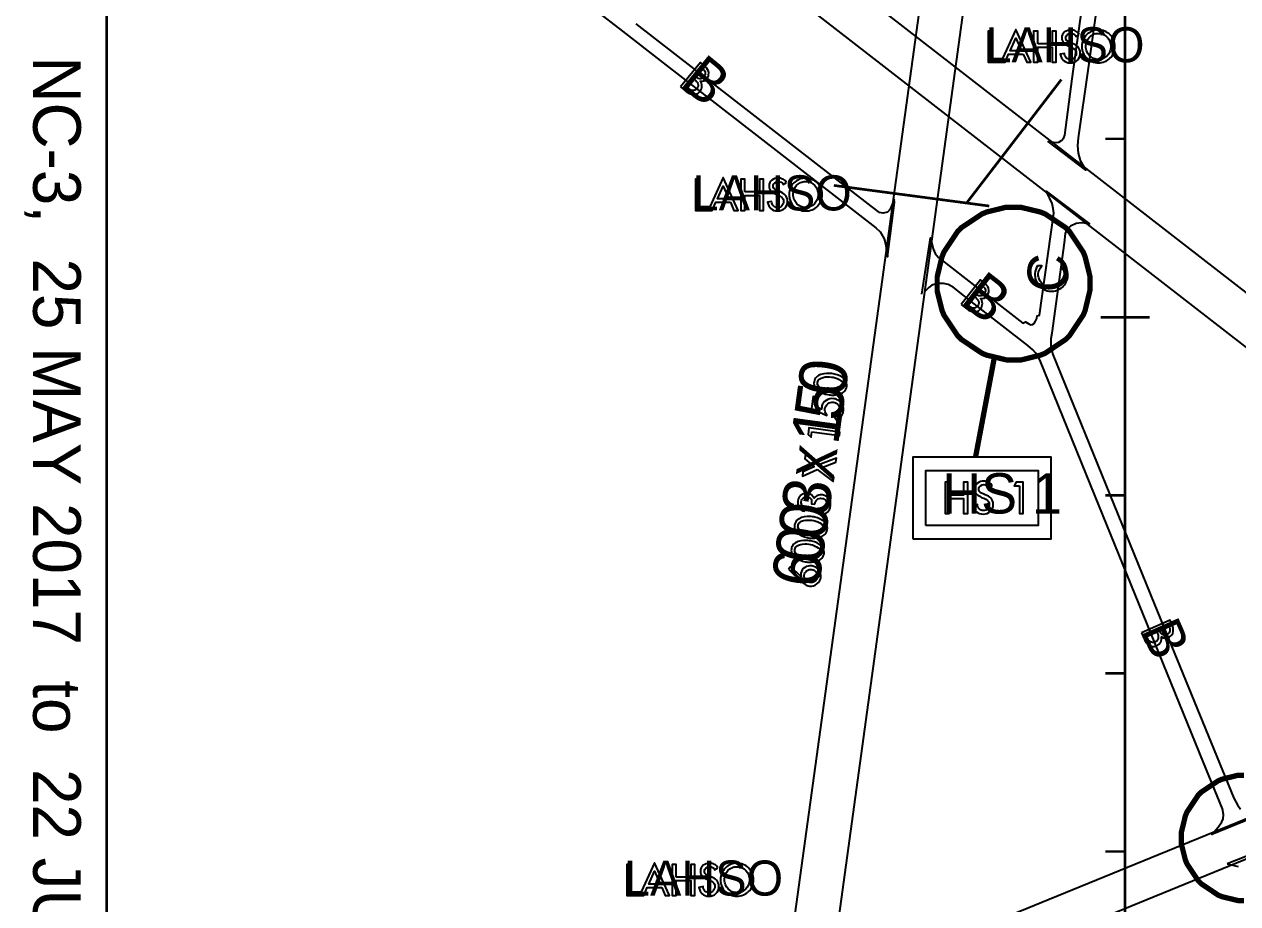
# Model space of a CAD drawing. Extents: x 0.08 to 5.7, y 0.31 to 7.95.
# Drawn here: x 0.085 to 2.559, y 3.225 to 5.017 of the extents above; entities that cross this region are included whole.
import ezdxf

# ---------------------------------------------------------------- set-up
doc = ezdxf.new("R2010")
doc.units = 0
doc.layers.get('0').update_dxf_attribs({"linetype": 'CONTINUOUS'})

msp = doc.modelspace()

# ---------------------------------------------------------------- linework, layer by layer
at = {"color": 0, "const_width": 0.005417}
for points in [[(0.252929, 7.62446), (5.12706, 7.62446), (5.12706, 0.625543), (0.252929, 0.625543), (0.252929, 7.62446)], [(2.32958, 7.62392), (2.32958, 6.23568), (2.32958, 2.60525), (2.32958, 1.48639)], [(2.00553, 4.65196), (2.1996, 4.90483)], [(2.28961, 4.7839), (2.32958, 4.7839)], [(1.73568, 4.68892), (2.05263, 4.64692)], [(2.32958, 4.41997), (2.27957, 4.41997)], [(2.37956, 4.41997), (2.32958, 4.41997)], [(2.28961, 4.05697), (2.32958, 4.05697)], [(2.28961, 3.69401), (2.32958, 3.69401)], [(2.28961, 3.33111), (2.32958, 3.33111)]]:
    msp.add_lwpolyline(points, dxfattribs=at)
at = {"color": 0}
for points in [[(4.39914, 3.05724), (0.432943, 6.13363), (0.378907, 6.06267), (4.34625, 2.98628)], [(1.65072, 2.50125), (2.13861, 6.05572), (2.05057, 6.06765), (1.56071, 2.51318)], [(2.05875, 5.00364), (2.05057, 5.00364), (2.05057, 4.93989), (2.07818, 4.93989), (2.07818, 4.94694), (2.05875, 4.94694), (2.05875, 5.00364)], [(2.12169, 4.95638), (2.12901, 4.93989), (2.13764, 4.93989), (2.10693, 5.00694), (2.07611, 4.93989), (2.08475, 4.93989), (2.09207, 4.95638), (2.12169, 4.95638)], [(2.15136, 4.97765), (2.15136, 5.00364), (2.14307, 5.00364), (2.14307, 4.93989), (2.15136, 4.93989), (2.15136, 4.97054), (2.18083, 4.97054), (2.18083, 4.93989), (2.18918, 4.93989), (2.18918, 5.00364), (2.18083, 5.00364), (2.18083, 4.97765), (2.15136, 4.97765)], [(2.23611, 4.99669), (2.23469, 4.99875), (2.23307, 5.00071), (2.23113, 5.00222), (2.22917, 5.00364), (2.22694, 5.00456), (2.22461, 5.00543), (2.22206, 5.00586), (2.21957, 5.00597), (2.21599, 5.00569), (2.21251, 5.00489), (2.20931, 5.00364), (2.20637, 5.00179), (2.20389, 4.99946), (2.2021, 4.99669), (2.20085, 4.99333), (2.20042, 4.98958), (2.20085, 4.98639), (2.20167, 4.98361), (2.20307, 4.98112), (2.20486, 4.979), (2.20692, 4.97721), (2.20931, 4.97569), (2.21197, 4.97418), (2.21457, 4.97293), (2.21903, 4.97114), (2.22304, 4.96903), (2.22651, 4.96653), (2.22792, 4.965), (2.229, 4.96322), (2.22971, 4.9611), (2.22999, 4.95861), (2.22971, 4.95611), (2.22917, 4.95361), (2.22808, 4.95156), (2.22667, 4.9496), (2.22499, 4.94808), (2.22293, 4.94683), (2.22071, 4.94596), (2.21821, 4.94586), (2.21571, 4.94596), (2.21349, 4.94667), (2.21126, 4.94775), (2.20942, 4.94933), (2.2079, 4.95111), (2.20682, 4.95318), (2.20611, 4.95557), (2.20583, 4.95817), (2.19749, 4.95654), (2.19835, 4.95264), (2.19988, 4.94933), (2.20182, 4.94624), (2.20415, 4.94363), (2.20708, 4.94151), (2.21029, 4.94), (2.21376, 4.93901), (2.21767, 4.93875), (2.22179, 4.93901), (2.22553, 4.94015), (2.22917, 4.94179), (2.23221, 4.94417), (2.23469, 4.9471), (2.23665, 4.95042), (2.23779, 4.95432), (2.23817, 4.95861), (2.2379, 4.96235), (2.23693, 4.96582), (2.23557, 4.96875), (2.23361, 4.97125), (2.23122, 4.97331), (2.22846, 4.97526), (2.22542, 4.97694), (2.22206, 4.97835), (2.21767, 4.98014), (2.21457, 4.98167), (2.21164, 4.98361), (2.21039, 4.98469), (2.20958, 4.98611), (2.20888, 4.98779), (2.20876, 4.98958), (2.20904, 4.99164), (2.20975, 4.99349), (2.21072, 4.99511), (2.21208, 4.99636), (2.21556, 4.99832), (2.21929, 4.99892), (2.22265, 4.99849), (2.22542, 4.99735), (2.22765, 4.99544), (2.2296, 4.99278), (2.23611, 4.99669)], [(2.27501, 5.00597), (2.27165, 5.00586), (2.26833, 5.00526), (2.26514, 5.00456), (2.2621, 5.00331), (2.25917, 5.00196), (2.2564, 5.00028), (2.25375, 4.99832), (2.25142, 4.99625), (2.24918, 4.99387), (2.24724, 4.99126), (2.24556, 4.9885), (2.24403, 4.98557), (2.24289, 4.98247), (2.24208, 4.97917), (2.24154, 4.97586), (2.24137, 4.97239), (2.24154, 4.96875), (2.24208, 4.96528), (2.24289, 4.96197), (2.24403, 4.95888), (2.24556, 4.95583), (2.24724, 4.95307), (2.24918, 4.95057), (2.25142, 4.94819), (2.25375, 4.94613), (2.2564, 4.94417), (2.25917, 4.94249), (2.2621, 4.94125), (2.26514, 4.94015), (2.26833, 4.93929), (2.27165, 4.93892), (2.27501, 4.93875), (2.27849, 4.93892), (2.28179, 4.93929), (2.285, 4.94015), (2.28803, 4.94125), (2.29096, 4.94249), (2.29372, 4.94417), (2.29639, 4.94613), (2.29878, 4.94819), (2.301, 4.95057), (2.3029, 4.95307), (2.30458, 4.95583), (2.3061, 4.95888), (2.30724, 4.96197), (2.30806, 4.96528), (2.3086, 4.96875), (2.30875, 4.97239), (2.3086, 4.97586), (2.30806, 4.97917), (2.30724, 4.98247), (2.30599, 4.98557), (2.30458, 4.9885), (2.3029, 4.99126), (2.301, 4.99387), (2.29878, 4.99625), (2.29639, 4.99832), (2.29372, 5.00028), (2.29096, 5.00196), (2.28803, 5.00331), (2.285, 5.00456), (2.28179, 5.00526), (2.27849, 5.00586), (2.27501, 5.00597)], [(2.27501, 4.94586), (2.27251, 4.94586), (2.27001, 4.94624), (2.26764, 4.94694), (2.26531, 4.94775), (2.26096, 4.95031), (2.25722, 4.95344), (2.25401, 4.95736), (2.25168, 4.96181), (2.25082, 4.96431), (2.25017, 4.96696), (2.24983, 4.96957), (2.24972, 4.97239), (2.24972, 4.97499), (2.25017, 4.97765), (2.25071, 4.98014), (2.25151, 4.98264), (2.25375, 4.98708), (2.25678, 4.9911), (2.26042, 4.99431), (2.26486, 4.99681), (2.26719, 4.99778), (2.26975, 4.99832), (2.27235, 4.99875), (2.27501, 4.99892), (2.27778, 4.99875), (2.28043, 4.99832), (2.28293, 4.99778), (2.28526, 4.99681), (2.28971, 4.99431), (2.29335, 4.9911), (2.29639, 4.98708), (2.29861, 4.98264), (2.29943, 4.98014), (2.30003, 4.97765), (2.30029, 4.97499), (2.3004, 4.97239), (2.30029, 4.96957), (2.30003, 4.96696), (2.29932, 4.96431), (2.29844, 4.96181), (2.29611, 4.95736), (2.29292, 4.95344), (2.28917, 4.95031), (2.28489, 4.94775), (2.2825, 4.94694), (2.28017, 4.94624), (2.27761, 4.94586), (2.27501, 4.94586)], [(2.11833, 4.96349), (2.09543, 4.96349), (2.10693, 4.98942), (2.11833, 4.96349)], [(1.42333, 4.89014), (1.43474, 4.88069), (1.43804, 4.87831), (1.44151, 4.87651), (1.44515, 4.87517), (1.44889, 4.87446), (1.45264, 4.87457), (1.45628, 4.87571), (1.45806, 4.87651), (1.45975, 4.87776), (1.46138, 4.87918), (1.46306, 4.88086), (1.46457, 4.88319), (1.46571, 4.88569), (1.46653, 4.88846), (1.46679, 4.89128), (1.46653, 4.89404), (1.46599, 4.89665), (1.46485, 4.89914), (1.46322, 4.90136), (1.46332, 4.90153), (1.46696, 4.90126), (1.47043, 4.90207), (1.47374, 4.90403), (1.4764, 4.90642), (1.47792, 4.90847), (1.479, 4.91054), (1.47988, 4.91249), (1.48042, 4.91444), (1.48068, 4.91818), (1.47999, 4.92182), (1.47835, 4.92529), (1.47612, 4.9285), (1.47319, 4.93153), (1.47, 4.93431), (1.4636, 4.93946), (1.42333, 4.89014)], [(1.46556, 4.92876), (1.46724, 4.92736), (1.46929, 4.92567), (1.47097, 4.92389), (1.47239, 4.92193), (1.47331, 4.91997), (1.47364, 4.91792), (1.47347, 4.91569), (1.4725, 4.91347), (1.47081, 4.91081), (1.46858, 4.90864), (1.46636, 4.90722), (1.46431, 4.90653), (1.46224, 4.90653), (1.46001, 4.90707), (1.4579, 4.90804), (1.45583, 4.90944), (1.45361, 4.91114), (1.4521, 4.91238), (1.46556, 4.92876)], [(1.44835, 4.90776), (1.4521, 4.90474), (1.45404, 4.90306), (1.45583, 4.9011), (1.45736, 4.89903), (1.45861, 4.89665), (1.45931, 4.89432), (1.45931, 4.89182), (1.45861, 4.88917), (1.45692, 4.8865), (1.45469, 4.88433), (1.45236, 4.88292), (1.44997, 4.88222), (1.44764, 4.88222), (1.44526, 4.88276), (1.44293, 4.88374), (1.44069, 4.88514), (1.43858, 4.88667), (1.43419, 4.8904), (1.44835, 4.90776)], [(1.46197, 4.70167), (1.45361, 4.70167), (1.45361, 4.63792), (1.48139, 4.63792), (1.48139, 4.64501), (1.46197, 4.64501), (1.46197, 4.70167)], [(1.52474, 4.65446), (1.53207, 4.63792), (1.54069, 4.63792), (1.50999, 4.70503), (1.47933, 4.63792), (1.4879, 4.63792), (1.49528, 4.65446), (1.52474, 4.65446)], [(1.55447, 4.67567), (1.55447, 4.70167), (1.54611, 4.70167), (1.54611, 4.63792), (1.55447, 4.63792), (1.55447, 4.66862), (1.58388, 4.66862), (1.58388, 4.63792), (1.59224, 4.63792), (1.59224, 4.70167), (1.58388, 4.70167), (1.58388, 4.67567), (1.55447, 4.67567)], [(1.63932, 4.69472), (1.63781, 4.69683), (1.63613, 4.69874), (1.63433, 4.70031), (1.63222, 4.70167), (1.62999, 4.70264), (1.62765, 4.70344), (1.62528, 4.70389), (1.62261, 4.70404), (1.61903, 4.70378), (1.61556, 4.7029), (1.61236, 4.70167), (1.60943, 4.69987), (1.6071, 4.69749), (1.60514, 4.69472), (1.604, 4.6914), (1.60362, 4.68767), (1.60389, 4.68446), (1.60471, 4.68164), (1.60612, 4.67914), (1.60792, 4.67708), (1.61003, 4.67529), (1.61236, 4.67361), (1.61501, 4.67219), (1.61778, 4.67096), (1.62207, 4.66906), (1.62608, 4.6671), (1.62972, 4.66461), (1.63113, 4.66303), (1.63211, 4.66124), (1.63276, 4.65918), (1.63303, 4.65668), (1.63292, 4.65419), (1.63222, 4.65169), (1.63113, 4.64958), (1.62972, 4.64762), (1.62804, 4.64611), (1.62608, 4.64486), (1.62392, 4.64404), (1.62136, 4.64378), (1.61887, 4.64404), (1.61654, 4.64475), (1.61442, 4.64583), (1.61253, 4.64735), (1.61094, 4.64914), (1.60986, 4.65126), (1.60915, 4.6536), (1.60889, 4.65625), (1.60069, 4.65457), (1.60151, 4.65072), (1.60292, 4.64735), (1.60488, 4.64432), (1.60736, 4.64165), (1.61014, 4.6396), (1.61333, 4.63807), (1.61697, 4.6371), (1.62071, 4.63683), (1.62483, 4.6371), (1.62875, 4.63818), (1.63222, 4.63986), (1.63525, 4.64219), (1.63781, 4.64513), (1.63971, 4.64849), (1.64094, 4.65235), (1.64139, 4.65668), (1.64094, 4.66043), (1.64014, 4.6639), (1.63861, 4.66683), (1.63667, 4.66932), (1.63433, 4.67139), (1.63151, 4.67333), (1.62847, 4.67503), (1.62528, 4.67638), (1.62071, 4.67817), (1.61763, 4.67958), (1.61475, 4.68164), (1.61361, 4.68278), (1.61263, 4.68419), (1.61208, 4.68582), (1.61182, 4.68767), (1.61208, 4.68972), (1.61279, 4.69151), (1.61387, 4.69303), (1.61529, 4.69444), (1.6186, 4.6964), (1.6225, 4.69694), (1.62571, 4.6965), (1.62847, 4.69542), (1.63069, 4.69347), (1.63265, 4.69081), (1.63932, 4.69472)], [(1.67817, 4.70404), (1.67469, 4.70389), (1.67156, 4.70335), (1.66835, 4.70264), (1.66525, 4.70139), (1.66222, 4.69997), (1.65944, 4.69835), (1.65696, 4.6964), (1.65446, 4.69428), (1.65235, 4.69194), (1.65028, 4.68929), (1.6486, 4.68653), (1.64725, 4.6836), (1.64611, 4.68056), (1.64512, 4.67725), (1.64475, 4.67389), (1.64442, 4.67042), (1.64475, 4.66683), (1.64512, 4.66336), (1.646, 4.66), (1.64725, 4.65696), (1.6486, 4.65386), (1.65028, 4.6511), (1.65224, 4.6486), (1.65446, 4.64626), (1.65679, 4.64415), (1.65944, 4.64219), (1.66222, 4.64057), (1.66515, 4.63932), (1.66818, 4.63818), (1.67139, 4.63737), (1.67469, 4.63693), (1.67817, 4.63683), (1.68153, 4.63693), (1.68485, 4.63737), (1.68804, 4.63818), (1.69125, 4.63932), (1.69417, 4.64057), (1.69694, 4.64219), (1.69943, 4.64415), (1.70193, 4.64626), (1.70404, 4.6486), (1.70594, 4.6511), (1.70779, 4.65386), (1.70915, 4.65696), (1.71029, 4.66), (1.7111, 4.66336), (1.71164, 4.66683), (1.71181, 4.67042), (1.71164, 4.67389), (1.7111, 4.67725), (1.71029, 4.68056), (1.70915, 4.6836), (1.70762, 4.68653), (1.70594, 4.68929), (1.70404, 4.69194), (1.70182, 4.69428), (1.69943, 4.6964), (1.69683, 4.69835), (1.69401, 4.69997), (1.69114, 4.70139), (1.68804, 4.70264), (1.68485, 4.70335), (1.68153, 4.70389), (1.67817, 4.70404)], [(1.52138, 4.66151), (1.49849, 4.66151), (1.50999, 4.6875), (1.52138, 4.66151)], [(1.67817, 4.64378), (1.67557, 4.64388), (1.67307, 4.64432), (1.67068, 4.64501), (1.66835, 4.64583), (1.66401, 4.64833), (1.66026, 4.65153), (1.65722, 4.65543), (1.65483, 4.65989), (1.65386, 4.66238), (1.65332, 4.66499), (1.65294, 4.66764), (1.65278, 4.67042), (1.65294, 4.67307), (1.65321, 4.67567), (1.65386, 4.67817), (1.65457, 4.68072), (1.65679, 4.68511), (1.65989, 4.68918), (1.66362, 4.69239), (1.66792, 4.69488), (1.67031, 4.69586), (1.67279, 4.6964), (1.6754, 4.69683), (1.67817, 4.69694), (1.68099, 4.69683), (1.6836, 4.6964), (1.68608, 4.69586), (1.68847, 4.69488), (1.69276, 4.69239), (1.6965, 4.68918), (1.69943, 4.68511), (1.70167, 4.68072), (1.70247, 4.67817), (1.70307, 4.67567), (1.70344, 4.67307), (1.70361, 4.67042), (1.70344, 4.66764), (1.70307, 4.66499), (1.70236, 4.66238), (1.70156, 4.65989), (1.69917, 4.65543), (1.69596, 4.65153), (1.69222, 4.64833), (1.68793, 4.64583), (1.68554, 4.64501), (1.68321, 4.64432), (1.68072, 4.64388), (1.67817, 4.64378)], [(2.15082, 4.52528), (2.14876, 4.52165), (2.14725, 4.51779), (2.14611, 4.51361), (2.14567, 4.50944), (2.14567, 4.50597), (2.146, 4.5025), (2.14654, 4.49918), (2.14751, 4.49599), (2.14876, 4.49289), (2.15028, 4.49001), (2.15196, 4.48719), (2.15403, 4.4846), (2.15625, 4.48221), (2.15875, 4.48014), (2.16151, 4.47819), (2.16428, 4.47667), (2.16749, 4.47526), (2.17068, 4.47428), (2.17404, 4.47347), (2.17763, 4.47319), (2.1811, 4.47304), (2.18446, 4.47347), (2.18778, 4.47418), (2.19097, 4.47515), (2.1939, 4.4764), (2.19683, 4.47792), (2.19943, 4.47971), (2.20193, 4.48182), (2.20415, 4.48406), (2.20628, 4.48654), (2.20806, 4.48915), (2.20958, 4.49208), (2.21083, 4.49511), (2.21181, 4.49821), (2.21251, 4.50151), (2.21278, 4.50489), (2.21278, 4.50917), (2.21224, 4.51361), (2.2111, 4.5179), (2.20942, 4.52192), (2.19997, 4.52251), (2.20264, 4.51844), (2.20458, 4.51417), (2.20557, 4.50971), (2.20568, 4.50499), (2.2054, 4.50239), (2.20486, 4.49983), (2.20415, 4.4975), (2.20307, 4.49511), (2.20031, 4.4911), (2.19683, 4.48753), (2.19276, 4.48469), (2.18804, 4.48281), (2.18571, 4.4821), (2.18306, 4.48167), (2.18056, 4.48139), (2.1779, 4.48139), (2.17512, 4.48167), (2.17264, 4.48221), (2.17014, 4.48292), (2.16775, 4.48389), (2.16336, 4.48654), (2.15956, 4.48975), (2.15653, 4.4936), (2.15429, 4.49821), (2.15349, 4.50054), (2.15294, 4.50304), (2.15261, 4.50553), (2.15261, 4.50836), (2.15332, 4.51281), (2.15483, 4.51708), (2.15707, 4.52126), (2.16, 4.52474), (2.15082, 4.52528)], [(1.99528, 4.44624), (2.00694, 4.43722), (2.01025, 4.43485), (2.01372, 4.43306), (2.01753, 4.43181), (2.02126, 4.43126), (2.02501, 4.43153), (2.0286, 4.43261), (2.03043, 4.4336), (2.03207, 4.43474), (2.03364, 4.43625), (2.03526, 4.43793), (2.03678, 4.44026), (2.03776, 4.44293), (2.03847, 4.44569), (2.03874, 4.44846), (2.03847, 4.45111), (2.03776, 4.45378), (2.03651, 4.45628), (2.035, 4.4585), (2.035, 4.45861), (2.03863, 4.45833), (2.04221, 4.45942), (2.04542, 4.46126), (2.0479, 4.46386), (2.04943, 4.46599), (2.05057, 4.46804), (2.05138, 4.47), (2.05181, 4.47194), (2.05208, 4.47569), (2.05126, 4.47933), (2.04958, 4.48264), (2.0471, 4.48583), (2.04417, 4.48876), (2.04085, 4.49164), (2.03444, 4.49653), (1.99528, 4.44624)], [(2.03668, 4.48594), (2.03836, 4.4846), (2.04042, 4.48292), (2.04221, 4.48112), (2.04363, 4.47933), (2.0446, 4.47738), (2.04497, 4.47526), (2.04486, 4.47304), (2.04389, 4.47071), (2.04221, 4.46821), (2.04015, 4.46582), (2.03803, 4.46446), (2.03581, 4.46376), (2.03375, 4.4636), (2.03168, 4.46419), (2.02946, 4.465), (2.02735, 4.46636), (2.02513, 4.46793), (2.0236, 4.46918), (2.03668, 4.48594)], [(2.02001, 4.46446), (2.02376, 4.46153), (2.02572, 4.45985), (2.0275, 4.45806), (2.02919, 4.45594), (2.03043, 4.45378), (2.03108, 4.45122), (2.03125, 4.44874), (2.03054, 4.44613), (2.02903, 4.44347), (2.02681, 4.44125), (2.02458, 4.43972), (2.02225, 4.43901), (2.01986, 4.43901), (2.01736, 4.43956), (2.01514, 4.44043), (2.01281, 4.44168), (2.01069, 4.44319), (2.00612, 4.44683), (2.02001, 4.46446)], [(1.76193, 4.27929), (1.76221, 4.28222), (1.76183, 4.285), (1.76113, 4.28749), (1.75999, 4.28999), (1.75863, 4.29221), (1.75678, 4.29417), (1.75489, 4.29611), (1.75265, 4.29779), (1.74761, 4.30067), (1.74235, 4.3029), (1.73958, 4.30376), (1.73693, 4.30447), (1.73432, 4.30501), (1.73182, 4.30539), (1.72917, 4.30572), (1.72651, 4.30583), (1.72374, 4.30583), (1.72081, 4.30583), (1.715, 4.30512), (1.70942, 4.3036), (1.70682, 4.30263), (1.70432, 4.30138), (1.7021, 4.29986), (1.70014, 4.29807), (1.69835, 4.29611), (1.69694, 4.29372), (1.69596, 4.29124), (1.69526, 4.28836), (1.69515, 4.28526), (1.69542, 4.2825), (1.69613, 4.28), (1.69721, 4.2775), (1.69874, 4.27528), (1.70057, 4.27333), (1.70247, 4.27138), (1.70486, 4.26975), (1.70985, 4.26682), (1.71528, 4.2646), (1.71793, 4.26372), (1.72071, 4.26307), (1.72331, 4.26247), (1.72586, 4.2621), (1.72835, 4.26183), (1.73112, 4.26167), (1.73389, 4.26167), (1.73665, 4.26167), (1.74251, 4.26247), (1.74804, 4.26389), (1.75054, 4.26497), (1.75304, 4.26628), (1.75526, 4.26764), (1.75722, 4.26942), (1.759, 4.27138), (1.76042, 4.27376), (1.76139, 4.27636), (1.76193, 4.27929)], [(1.70236, 4.28738), (1.70281, 4.28928), (1.70361, 4.29112), (1.70469, 4.29264), (1.70611, 4.29406), (1.70975, 4.29611), (1.71376, 4.29764), (1.71832, 4.29844), (1.72276, 4.29878), (1.72711, 4.29878), (1.73068, 4.29833), (1.73432, 4.29779), (1.7385, 4.29665), (1.74263, 4.29514), (1.74669, 4.29308), (1.75028, 4.29069), (1.75304, 4.28765), (1.75401, 4.28597), (1.75472, 4.28418), (1.75499, 4.28222), (1.75499, 4.28017), (1.75444, 4.27821), (1.75375, 4.27636), (1.7525, 4.27485), (1.75108, 4.27349), (1.74761, 4.27138), (1.7436, 4.26986), (1.73915, 4.26904), (1.7346, 4.26878), (1.73042, 4.26878), (1.72678, 4.26915), (1.72304, 4.26975), (1.71903, 4.27083), (1.71474, 4.27235), (1.71072, 4.27447), (1.70708, 4.27681), (1.70415, 4.27983), (1.70318, 4.28153), (1.70247, 4.28331), (1.70221, 4.28526), (1.70236, 4.28738)], [(1.70068, 4.25792), (1.69363, 4.2589), (1.69026, 4.23389), (1.72151, 4.21972), (1.72168, 4.22125), (1.71957, 4.22401), (1.71832, 4.22711), (1.71767, 4.23058), (1.71767, 4.23389), (1.71847, 4.23682), (1.71972, 4.23958), (1.7214, 4.24197), (1.72364, 4.24387), (1.72612, 4.24556), (1.72874, 4.24669), (1.73167, 4.24707), (1.73469, 4.24707), (1.73779, 4.24625), (1.74056, 4.24501), (1.74289, 4.24333), (1.74501, 4.2411), (1.74669, 4.23861), (1.74761, 4.23583), (1.74821, 4.23281), (1.74804, 4.2296), (1.74761, 4.22749), (1.74681, 4.22542), (1.74571, 4.22331), (1.74431, 4.22151), (1.74263, 4.21983), (1.74083, 4.21847), (1.73887, 4.2175), (1.73682, 4.21679), (1.74154, 4.21012), (1.74414, 4.21137), (1.74669, 4.21306), (1.74875, 4.215), (1.75071, 4.21724), (1.75222, 4.21972), (1.75347, 4.22239), (1.75444, 4.22515), (1.75499, 4.22808), (1.75526, 4.23042), (1.75526, 4.23281), (1.75515, 4.23514), (1.75472, 4.23736), (1.75331, 4.24154), (1.75108, 4.24528), (1.74832, 4.24849), (1.74474, 4.25097), (1.74278, 4.25206), (1.74067, 4.25293), (1.73833, 4.25364), (1.73594, 4.25401), (1.73156, 4.25429), (1.72738, 4.25375), (1.72331, 4.25265), (1.71972, 4.25082), (1.71653, 4.24832), (1.71386, 4.24528), (1.71289, 4.24349), (1.71208, 4.24154), (1.71138, 4.23942), (1.71099, 4.23719), (1.71072, 4.23281), (1.69808, 4.2385), (1.70068, 4.25792)], [(1.69097, 4.18668), (1.74724, 4.17904), (1.74821, 4.18608), (1.685, 4.19461), (1.68306, 4.18099), (1.68946, 4.17567), (1.69097, 4.18668)], [(1.70182, 4.10986), (1.73443, 4.08529), (1.73568, 4.09403), (1.71001, 4.11333), (1.73975, 4.12446), (1.741, 4.13319), (1.70307, 4.11887), (1.67763, 4.14085), (1.67637, 4.13178), (1.69553, 4.11529), (1.67279, 4.10525), (1.67156, 4.09625), (1.70182, 4.10986)], [(1.69721, 4.03917), (1.69764, 4.0421), (1.69846, 4.0446), (1.69971, 4.04665), (1.70139, 4.04844), (1.70335, 4.04986), (1.70568, 4.05067), (1.70833, 4.05111), (1.71126, 4.051), (1.71376, 4.0504), (1.71599, 4.04943), (1.71793, 4.04807), (1.71957, 4.04639), (1.72081, 4.04432), (1.72168, 4.0421), (1.72206, 4.03971), (1.72194, 4.03711), (1.72151, 4.03489), (1.72071, 4.03276), (1.71957, 4.03097), (1.71821, 4.02929), (1.71653, 4.02806), (1.71457, 4.02696), (1.71251, 4.02636), (1.71029, 4.0261), (1.70915, 4.01844), (1.71306, 4.01861), (1.71653, 4.01942), (1.71972, 4.02083), (1.7225, 4.02289), (1.72488, 4.02556), (1.72667, 4.0286), (1.72808, 4.03196), (1.72889, 4.03554), (1.72917, 4.03971), (1.72862, 4.04362), (1.72749, 4.04719), (1.72569, 4.0504), (1.72331, 4.05317), (1.72026, 4.05539), (1.71669, 4.05697), (1.71251, 4.05794), (1.71001, 4.05821), (1.70751, 4.05806), (1.70514, 4.05778), (1.7029, 4.05707), (1.70085, 4.05626), (1.69889, 4.05501), (1.6971, 4.0535), (1.69553, 4.05165), (1.69319, 4.05512), (1.69015, 4.05794), (1.68832, 4.05903), (1.68625, 4.05985), (1.68419, 4.06044), (1.68197, 4.06082), (1.67806, 4.06108), (1.67458, 4.06054), (1.67139, 4.05931), (1.66862, 4.05751), (1.66624, 4.05512), (1.66444, 4.05236), (1.66303, 4.04904), (1.66222, 4.04542), (1.66211, 4.04167), (1.66238, 4.03819), (1.66319, 4.035), (1.66471, 4.03222), (1.66667, 4.02974), (1.66917, 4.02761), (1.67219, 4.02582), (1.67583, 4.02458), (1.67692, 4.0325), (1.67503, 4.03321), (1.67333, 4.03418), (1.67193, 4.03526), (1.67085, 4.03678), (1.66997, 4.03836), (1.66943, 4.04015), (1.66917, 4.0421), (1.66932, 4.04417), (1.66971, 4.04656), (1.67068, 4.04844), (1.67182, 4.05029), (1.67333, 4.05165), (1.67513, 4.05279), (1.67708, 4.0535), (1.67931, 4.05387), (1.68164, 4.05376), (1.68431, 4.05317), (1.68642, 4.05208), (1.68793, 4.05067), (1.68918, 4.04904), (1.68989, 4.0471), (1.69026, 4.04486), (1.69043, 4.04237), (1.69015, 4.03988), (1.69721, 4.03917)], [(1.72239, 3.98736), (1.7225, 3.99029), (1.72222, 3.99306), (1.72151, 3.99556), (1.72043, 3.99804), (1.71892, 4.00028), (1.71724, 4.00222), (1.71511, 4.00418), (1.71289, 4.00586), (1.7079, 4.00874), (1.70264, 4.01096), (1.69987, 4.01183), (1.69721, 4.01247), (1.69461, 4.01307), (1.69206, 4.01346), (1.68956, 4.01372), (1.68679, 4.01389), (1.68403, 4.01389), (1.6811, 4.01389), (1.6754, 4.01318), (1.66971, 4.01167), (1.6671, 4.01069), (1.66471, 4.00944), (1.66238, 4.00792), (1.66043, 4.00624), (1.65875, 4.00418), (1.65722, 4.00179), (1.65625, 3.99929), (1.65554, 3.99636), (1.65543, 3.99333), (1.65571, 3.99056), (1.65653, 3.98807), (1.65767, 3.98557), (1.65901, 3.98335), (1.66081, 3.98139), (1.66292, 3.97944), (1.66515, 3.97775), (1.67014, 3.97488), (1.67557, 3.97265), (1.67833, 3.97179), (1.68099, 3.97114), (1.6836, 3.97054), (1.68625, 3.97017), (1.68875, 3.96983), (1.6914, 3.96972), (1.69417, 3.96972), (1.6971, 3.96983), (1.70281, 3.97054), (1.70833, 3.97194), (1.71099, 3.97304), (1.71332, 3.97428), (1.71556, 3.97569), (1.71767, 3.97749), (1.71929, 3.9796), (1.72071, 3.98182), (1.72168, 3.98443), (1.72239, 3.98736)], [(1.09277, 2.70915), (4.08029, 3.93099), (4.05126, 4), (1.06375, 2.77919)], [(1.66265, 3.99544), (1.66303, 3.99735), (1.6639, 3.99918), (1.66515, 4.00082), (1.6665, 4.00206), (1.66997, 4.00418), (1.67415, 4.00569), (1.6786, 4.00651), (1.68306, 4.00678), (1.68733, 4.00678), (1.69114, 4.0064), (1.69472, 4.00586), (1.69874, 4.00472), (1.70307, 4.00319), (1.70708, 4.00125), (1.71072, 3.99875), (1.71349, 3.99571), (1.71446, 3.99403), (1.71511, 3.99224), (1.71544, 3.99029), (1.71528, 3.98817), (1.71485, 3.98628), (1.71403, 3.98443), (1.71289, 3.98292), (1.71153, 3.98156), (1.70806, 3.97944), (1.70389, 3.97808), (1.69943, 3.97711), (1.69499, 3.97678), (1.69069, 3.97678), (1.68707, 3.97721), (1.68349, 3.97775), (1.67931, 3.97889), (1.67503, 3.98042), (1.67096, 3.98247), (1.66738, 3.98503), (1.66461, 3.9879), (1.66362, 3.98958), (1.66292, 3.99137), (1.66249, 3.99333), (1.66265, 3.99544)], [(1.71571, 3.93858), (1.71582, 3.94151), (1.71556, 3.94428), (1.71485, 3.94694), (1.71376, 3.94933), (1.71235, 3.95156), (1.71056, 3.95361), (1.70861, 3.9554), (1.70628, 3.95708), (1.70139, 3.96001), (1.69596, 3.96224), (1.69336, 3.96306), (1.69054, 3.96376), (1.68793, 3.96431), (1.68544, 3.96474), (1.68294, 3.965), (1.68028, 3.96511), (1.67736, 3.96528), (1.67458, 3.96511), (1.66872, 3.96446), (1.66319, 3.96306), (1.66054, 3.96197), (1.65804, 3.96072), (1.65582, 3.95915), (1.65375, 3.95751), (1.65207, 3.9554), (1.65072, 3.95318), (1.64958, 3.95057), (1.64903, 3.94764), (1.64888, 3.94472), (1.64914, 3.94194), (1.64985, 3.93929), (1.65099, 3.93696), (1.6525, 3.93474), (1.65429, 3.93261), (1.65625, 3.93083), (1.65847, 3.92904), (1.66362, 3.92626), (1.66889, 3.92404), (1.67165, 3.92307), (1.67443, 3.92236), (1.67708, 3.92182), (1.67958, 3.92139), (1.68207, 3.92111), (1.68474, 3.92096), (1.68767, 3.92096), (1.69043, 3.92111), (1.69613, 3.92182), (1.70167, 3.92318), (1.70432, 3.92432), (1.70682, 3.92557), (1.70904, 3.92708), (1.71099, 3.92876), (1.71262, 3.93083), (1.71403, 3.93306), (1.71511, 3.93571), (1.71571, 3.93858)], [(1.65597, 3.94667), (1.65653, 3.94874), (1.65733, 3.95057), (1.65847, 3.9521), (1.65989, 3.95344), (1.66336, 3.95557), (1.66749, 3.95692), (1.67193, 3.95779), (1.67654, 3.95817), (1.68072, 3.95806), (1.68446, 3.95779), (1.68804, 3.95708), (1.69222, 3.95594), (1.6964, 3.95443), (1.70042, 3.95247), (1.70404, 3.94997), (1.70682, 3.9471), (1.70779, 3.94542), (1.7085, 3.94363), (1.70876, 3.94168), (1.70876, 3.93956), (1.70817, 3.9375), (1.70736, 3.93571), (1.70628, 3.93419), (1.70486, 3.93278), (1.70139, 3.93072), (1.69737, 3.92931), (1.69293, 3.9285), (1.68832, 3.92806), (1.68419, 3.92817), (1.68039, 3.9285), (1.67681, 3.92914), (1.67264, 3.93028), (1.66846, 3.93181), (1.66428, 3.93375), (1.66069, 3.93625), (1.65793, 3.93918), (1.65696, 3.94081), (1.65625, 3.94265), (1.65597, 3.94461), (1.65597, 3.94667)], [(1.64333, 3.90642), (1.66986, 3.88086), (1.67333, 3.87793), (1.67725, 3.87528), (1.67914, 3.87418), (1.68126, 3.87332), (1.6836, 3.87261), (1.68599, 3.87224), (1.69015, 3.87207), (1.69417, 3.87278), (1.69775, 3.87418), (1.70122, 3.87642), (1.70415, 3.87918), (1.70638, 3.88238), (1.70817, 3.88596), (1.70904, 3.88997), (1.70931, 3.89415), (1.70861, 3.89822), (1.70708, 3.90196), (1.70503, 3.90528), (1.70221, 3.90821), (1.69889, 3.91054), (1.69515, 3.91222), (1.69081, 3.91319), (1.68707, 3.91336), (1.68321, 3.91292), (1.67958, 3.91178), (1.67637, 3.91015), (1.67344, 3.90793), (1.67111, 3.90517), (1.66943, 3.90181), (1.66846, 3.89822), (1.66846, 3.89486), (1.66917, 3.89165), (1.66906, 3.89154), (1.64762, 3.91168), (1.64333, 3.90642)], [(1.7021, 3.89085), (1.70139, 3.88818), (1.70031, 3.88585), (1.69874, 3.88374), (1.69683, 3.88194), (1.69461, 3.88053), (1.69206, 3.87956), (1.68946, 3.87918), (1.68668, 3.87918), (1.68419, 3.87989), (1.68181, 3.88097), (1.67974, 3.88265), (1.6779, 3.8846), (1.67654, 3.88683), (1.67557, 3.88932), (1.67513, 3.89193), (1.67513, 3.89442), (1.67567, 3.89692), (1.67681, 3.89931), (1.67833, 3.90136), (1.68028, 3.90321), (1.68251, 3.90474), (1.68511, 3.90571), (1.68793, 3.90608), (1.69081, 3.90608), (1.69336, 3.90543), (1.69569, 3.90429), (1.69775, 3.90261), (1.69943, 3.90072), (1.70085, 3.89849), (1.70167, 3.89611), (1.70221, 3.89344), (1.7021, 3.89085)], [(2.3629, 3.77669), (2.36903, 3.76307), (2.37082, 3.7596), (2.37304, 3.75624), (2.37571, 3.75347), (2.37875, 3.75108), (2.38222, 3.74957), (2.38596, 3.74892), (2.38792, 3.74892), (2.38986, 3.74918), (2.39208, 3.74957), (2.39432, 3.75043), (2.39665, 3.75179), (2.39887, 3.75364), (2.40072, 3.75569), (2.40224, 3.75803), (2.40332, 3.76058), (2.40386, 3.76318), (2.40403, 3.76594), (2.4036, 3.76878), (2.40386, 3.76878), (2.40696, 3.76682), (2.41043, 3.76611), (2.41417, 3.76628), (2.41764, 3.76736), (2.41997, 3.76844), (2.42193, 3.76975), (2.42361, 3.77111), (2.42503, 3.77262), (2.42692, 3.77582), (2.42779, 3.77946), (2.4279, 3.78321), (2.42736, 3.78711), (2.42611, 3.79112), (2.42458, 3.79514), (2.42122, 3.80251), (2.3629, 3.77669)], [(2.41818, 3.7921), (2.41906, 3.79015), (2.41997, 3.78765), (2.42068, 3.78526), (2.42111, 3.78293), (2.42111, 3.78082), (2.42042, 3.77875), (2.41932, 3.77696), (2.41737, 3.77528), (2.41471, 3.77376), (2.41178, 3.77279), (2.40918, 3.77251), (2.40696, 3.77289), (2.405, 3.77376), (2.40332, 3.77528), (2.40196, 3.77707), (2.40072, 3.77919), (2.39947, 3.78168), (2.39876, 3.78347), (2.41818, 3.7921)], [(2.39333, 3.78108), (2.39529, 3.77669), (2.39611, 3.77431), (2.39692, 3.77181), (2.39735, 3.76915), (2.39735, 3.76654), (2.39692, 3.76417), (2.39583, 3.76183), (2.39404, 3.75987), (2.39139, 3.75819), (2.38835, 3.75722), (2.38569, 3.75711), (2.38336, 3.75765), (2.38112, 3.75863), (2.37929, 3.76025), (2.37765, 3.7621), (2.37625, 3.76432), (2.37517, 3.76665), (2.37278, 3.77192), (2.39333, 3.78108)], [(1.32194, 3.30485), (1.31358, 3.30485), (1.31358, 3.2411), (1.34136, 3.2411), (1.34136, 3.24821), (1.32194, 3.24821), (1.32194, 3.30485)], [(1.38471, 3.25765), (1.39208, 3.2411), (1.40072, 3.2411), (1.37001, 3.30821), (1.3393, 3.2411), (1.34793, 3.2411), (1.35525, 3.25765), (1.38471, 3.25765)], [(1.41444, 3.27886), (1.41444, 3.30485), (1.40608, 3.30485), (1.40608, 3.2411), (1.41444, 3.2411), (1.41444, 3.27181), (1.44401, 3.27181), (1.44401, 3.2411), (1.45221, 3.2411), (1.45221, 3.30485), (1.44401, 3.30485), (1.44401, 3.27886), (1.41444, 3.27886)], [(1.49929, 3.2979), (1.49778, 3.30012), (1.4961, 3.30192), (1.49431, 3.3036), (1.49224, 3.30485), (1.49001, 3.30599), (1.48779, 3.30664), (1.48529, 3.30707), (1.48264, 3.30724), (1.479, 3.30697), (1.47553, 3.30626), (1.47239, 3.30485), (1.46946, 3.30306), (1.46707, 3.30067), (1.46511, 3.2979), (1.46403, 3.2946), (1.4636, 3.29085), (1.46386, 3.28765), (1.46474, 3.28489), (1.4661, 3.2825), (1.46793, 3.28028), (1.47, 3.27849), (1.4725, 3.27696), (1.47499, 3.27556), (1.47775, 3.27414), (1.4821, 3.27235), (1.48611, 3.2704), (1.48975, 3.2679), (1.4911, 3.26628), (1.49224, 3.26443), (1.49289, 3.26238), (1.49306, 3.25987), (1.49289, 3.25738), (1.49224, 3.25499), (1.49126, 3.25276), (1.48986, 3.25082), (1.48807, 3.24929), (1.48611, 3.24804), (1.48389, 3.24735), (1.48139, 3.24707), (1.47889, 3.24724), (1.47651, 3.24794), (1.47444, 3.24903), (1.4725, 3.25054), (1.47097, 3.25239), (1.46983, 3.25444), (1.46918, 3.25694), (1.46892, 3.25944), (1.46072, 3.25776), (1.46153, 3.25401), (1.46289, 3.25054), (1.46485, 3.2475), (1.46733, 3.24485), (1.47017, 3.24278), (1.47331, 3.24126), (1.47694, 3.24029), (1.48068, 3.24001), (1.48486, 3.24029), (1.48876, 3.24137), (1.49224, 3.24306), (1.49528, 3.24544), (1.49778, 3.24832), (1.49972, 3.25168), (1.50097, 3.25553), (1.50142, 3.25987), (1.50108, 3.26372), (1.50017, 3.26708), (1.49858, 3.27001), (1.49669, 3.27251), (1.49431, 3.27474), (1.49164, 3.27653), (1.48861, 3.27821), (1.48529, 3.27957), (1.48068, 3.28153), (1.47765, 3.28293), (1.47472, 3.28489), (1.47364, 3.28614), (1.47265, 3.28749), (1.47206, 3.28901), (1.47179, 3.29085), (1.47206, 3.29292), (1.47276, 3.29471), (1.4739, 3.29639), (1.47526, 3.29764), (1.47874, 3.29958), (1.48247, 3.30012), (1.48583, 3.29986), (1.4885, 3.29861), (1.49083, 3.29665), (1.49263, 3.29406), (1.49929, 3.2979)], [(1.53819, 3.30724), (1.53489, 3.30707), (1.53153, 3.30664), (1.52832, 3.30583), (1.52528, 3.30474), (1.52235, 3.30333), (1.51958, 3.30165), (1.51693, 3.29969), (1.5146, 3.29753), (1.51237, 3.29514), (1.51042, 3.29249), (1.50863, 3.28971), (1.50722, 3.28678), (1.50613, 3.28375), (1.50526, 3.28043), (1.50472, 3.27707), (1.50456, 3.2736), (1.50472, 3.27001), (1.50526, 3.26654), (1.50613, 3.26335), (1.50722, 3.26014), (1.50863, 3.25722), (1.51025, 3.25444), (1.51221, 3.25179), (1.51443, 3.24946), (1.51682, 3.24735), (1.51942, 3.24544), (1.52225, 3.24388), (1.52512, 3.24251), (1.52821, 3.24137), (1.53142, 3.24056), (1.53472, 3.24013), (1.53819, 3.24001), (1.5415, 3.24013), (1.54486, 3.24056), (1.54818, 3.24137), (1.55126, 3.24251), (1.55414, 3.24388), (1.55697, 3.24544), (1.55957, 3.24735), (1.56196, 3.24946), (1.56418, 3.25179), (1.56614, 3.25444), (1.56776, 3.25722), (1.56917, 3.26014), (1.57026, 3.26335), (1.57113, 3.26654), (1.57167, 3.27001), (1.57183, 3.2736), (1.57167, 3.27707), (1.57113, 3.28043), (1.57026, 3.28375), (1.56917, 3.28678), (1.56776, 3.28971), (1.56597, 3.29249), (1.56401, 3.29514), (1.56179, 3.29753), (1.55946, 3.29969), (1.55681, 3.30165), (1.55404, 3.30333), (1.55111, 3.30474), (1.54807, 3.30583), (1.54486, 3.30664), (1.5415, 3.30707), (1.53819, 3.30724)], [(1.53819, 3.24707), (1.53569, 3.24724), (1.53321, 3.2475), (1.53071, 3.24821), (1.52849, 3.24903), (1.52414, 3.25151), (1.52029, 3.25472), (1.51719, 3.25863), (1.51486, 3.26318), (1.51389, 3.26557), (1.51335, 3.26818), (1.51292, 3.27083), (1.51281, 3.2736), (1.51292, 3.27626), (1.51318, 3.27886), (1.51389, 3.28142), (1.5146, 3.2839), (1.51693, 3.28836), (1.51986, 3.29237), (1.5236, 3.29557), (1.52794, 3.29807), (1.53028, 3.29904), (1.53276, 3.29958), (1.53543, 3.30003), (1.53819, 3.30012), (1.54096, 3.30003), (1.54362, 3.29958), (1.54611, 3.29904), (1.54844, 3.29807), (1.55279, 3.29557), (1.55653, 3.29237), (1.55946, 3.28836), (1.56168, 3.2839), (1.5625, 3.28142), (1.56304, 3.27886), (1.56347, 3.27626), (1.56358, 3.2736), (1.56347, 3.27083), (1.56304, 3.26818), (1.56233, 3.26557), (1.56153, 3.26318), (1.55919, 3.25863), (1.5561, 3.25472), (1.55225, 3.25151), (1.5479, 3.24903), (1.54568, 3.24821), (1.54318, 3.2475), (1.54069, 3.24724), (1.53819, 3.24707)], [(1.3814, 3.26471), (1.35862, 3.26471), (1.37001, 3.29069), (1.3814, 3.26471)]]:
    msp.add_lwpolyline(points, dxfattribs=at)
at = {"color": 254}
for points in [[(2.31944, 5.39556), (2.25364, 4.92344), (2.23415, 4.78614), (2.23264, 4.77013), (2.23372, 4.75444), (2.23817, 4.73942), (2.24946, 4.71972), (2.1729, 4.77832), (2.18929, 4.7761), (2.19461, 4.77681), (2.19971, 4.78054), (2.20458, 4.78614), (2.20682, 4.79167), (2.22179, 4.90625), (2.29764, 5.45529)], [(1.24848, 5.04665), (1.30501, 5.00319), (1.38791, 4.93858), (1.8215, 4.60275), (1.83029, 4.59403), (1.83832, 4.58014), (1.84082, 4.56961), (1.84483, 4.54318), (1.85915, 4.65386), (1.85872, 4.66015), (1.85026, 4.6404), (1.84526, 4.63417), (1.83653, 4.63238), (1.82878, 4.63374), (1.81168, 4.64654), (1.33252, 5.01844)], [(1.91515, 4.4675), (1.93294, 4.58182), (1.93804, 4.56), (1.94265, 4.55029), (1.94933, 4.5421), (2.00515, 4.49821), (2.12099, 4.40804), (2.12642, 4.41081), (2.13346, 4.40653), (2.13764, 4.405), (2.14111, 4.40528), (2.14387, 4.40767), (2.14665, 4.41194), (2.14931, 4.41737), (2.15013, 4.42279), (2.15517, 4.42469), (2.18419, 4.63211), (2.18306, 4.64182), (2.1811, 4.65196), (2.17638, 4.66211), (2.16863, 4.67725), (2.25722, 4.6104), (2.24056, 4.61263), (2.2296, 4.61154), (2.21832, 4.60568), (2.21029, 4.5975), (2.20751, 4.59099), (2.20514, 4.57221), (2.18028, 4.38807), (2.17833, 4.37642), (2.1779, 4.36822), (2.17833, 4.35764), (2.18251, 4.34446), (2.38986, 3.83475), (2.55154, 3.44), (2.5586, 3.426), (2.56472, 3.41737)], [(2.62153, 3.41237), (2.50678, 3.36556), (2.51958, 3.38069), (2.52707, 3.39128), (2.52974, 3.39789), (2.53017, 3.40679), (2.52821, 3.41818), (2.48975, 3.51247), (2.2596, 4.07736), (2.15543, 4.33333), (2.15153, 4.3411), (2.14681, 4.34739), (2.14128, 4.35374), (2.13097, 4.36236), (2.02208, 4.44721), (1.979, 4.48122), (1.96858, 4.48693), (1.95931, 4.48931), (1.94737, 4.48915), (1.93554, 4.4854), (1.92914, 4.48068), (1.92165, 4.47319)], [(2.6365, 3.34446), (2.53765, 3.3061)], [(2.53765, 3.3061), (2.56044, 3.3004)]]:
    msp.add_lwpolyline(points, dxfattribs=at)
at = {"color": 44, "const_width": 0.010833}
for points in [[(2.25792, 4.48876), (2.25792, 4.50369), (2.24804, 4.54372), (2.2461, 4.54844), (2.24414, 4.55322), (2.21593, 4.59538), (2.21235, 4.59901), (2.20871, 4.60265), (2.1665, 4.63081), (2.16178, 4.63276), (2.15707, 4.63471), (2.11589, 4.64458), (2.10221, 4.64458), (2.08729, 4.64458), (2.04736, 4.63471), (2.04264, 4.63276), (2.03788, 4.63081), (1.99567, 4.60265), (1.99208, 4.59901), (1.98839, 4.59538), (1.96024, 4.55322), (1.95833, 4.54844), (1.95632, 4.54372), (1.9464, 4.50256), (1.9464, 4.48876), (1.9464, 4.4739), (1.95632, 4.43392), (1.95833, 4.42914), (1.96024, 4.42443), (1.98839, 4.38226), (1.99208, 4.37864), (1.99567, 4.37506), (2.03788, 4.34679), (2.04264, 4.34483), (2.04736, 4.34293), (2.08849, 4.33306), (2.10221, 4.33306), (2.11708, 4.33306), (2.15707, 4.34293), (2.16178, 4.34483), (2.1665, 4.34679), (2.20871, 4.37506), (2.21235, 4.37864), (2.21593, 4.38226), (2.24414, 4.42443), (2.2461, 4.42914), (2.24804, 4.43392), (2.25792, 4.4751), (2.25792, 4.48876)], [(2.06332, 4.33974), (2.02458, 4.13471)], [(2.57221, 3.48654), (2.55994, 3.48654), (2.52718, 3.47846), (2.52333, 3.47678), (2.51942, 3.47521), (2.48481, 3.45215), (2.48182, 3.44917), (2.47885, 3.44618), (2.45574, 3.41157), (2.45415, 3.40767), (2.45253, 3.40381), (2.44428, 3.37001), (2.44428, 3.35872), (2.44428, 3.34651), (2.45253, 3.31375), (2.45415, 3.30985), (2.45574, 3.30599), (2.47885, 3.27132), (2.48182, 3.26833), (2.48481, 3.26535), (2.51942, 3.24219), (2.52333, 3.24056), (2.52718, 3.23899), (2.56093, 3.23085), (2.57221, 3.23085)]]:
    msp.add_lwpolyline(points, dxfattribs=at)
at = {"color": 44}
for points in [[(1.89654, 3.96858), (2.17914, 3.96858), (2.17914, 4.13471), (1.89654, 4.13471), (1.89654, 3.96858)], [(1.92344, 3.99556), (1.92344, 4.10781), (2.15224, 4.10781), (2.15224, 3.99556), (1.92344, 3.99556)], [(1.97081, 4.05778), (1.97081, 4.08376), (1.96251, 4.08376), (1.96251, 4.02001), (1.97081, 4.02001), (1.97081, 4.05067), (2.00028, 4.05067), (2.00028, 4.02001), (2.00863, 4.02001), (2.00863, 4.08376), (2.00028, 4.08376), (2.00028, 4.05778), (1.97081, 4.05778)], [(2.0586, 4.07682), (2.05724, 4.07889), (2.05556, 4.08083), (2.0536, 4.08236), (2.05165, 4.08376), (2.04943, 4.08485), (2.0471, 4.08556), (2.0446, 4.08599), (2.04194, 4.0861), (2.03847, 4.08583), (2.035, 4.08512), (2.03179, 4.08376), (2.02886, 4.08192), (2.02636, 4.07958), (2.02458, 4.07682), (2.02333, 4.07346), (2.02289, 4.06972), (2.02322, 4.06651), (2.02414, 4.06375), (2.02556, 4.06125), (2.02724, 4.05919), (2.02946, 4.05735), (2.03179, 4.05583), (2.03444, 4.05447), (2.03711, 4.05306), (2.0415, 4.05126), (2.04557, 4.04932), (2.04904, 4.04665), (2.0504, 4.04514), (2.05154, 4.04335), (2.05225, 4.04124), (2.05251, 4.03874), (2.05225, 4.03624), (2.05154, 4.0339), (2.05057, 4.03168), (2.04915, 4.02974), (2.04753, 4.02821), (2.04542, 4.02696), (2.04318, 4.02626), (2.04069, 4.02599), (2.03819, 4.0261), (2.03581, 4.02681), (2.03375, 4.02794), (2.03196, 4.02946), (2.03043, 4.03125), (2.02929, 4.03331), (2.02849, 4.03581), (2.02832, 4.03836), (2.02001, 4.03668), (2.02083, 4.03276), (2.02225, 4.02946), (2.02431, 4.02636), (2.02669, 4.02376), (2.02957, 4.02165), (2.03276, 4.02013), (2.03624, 4.01915), (2.03999, 4.01888), (2.04417, 4.01915), (2.04807, 4.02029), (2.05165, 4.02192), (2.05474, 4.02431), (2.05724, 4.02724), (2.05919, 4.03054), (2.06028, 4.03444), (2.06071, 4.03874), (2.06044, 4.04264), (2.05946, 4.04596), (2.05806, 4.04889), (2.0561, 4.05138), (2.05376, 4.0535), (2.051, 4.05539), (2.0479, 4.05707), (2.0446, 4.05849), (2.03999, 4.06028), (2.03694, 4.06179), (2.03418, 4.06375), (2.03293, 4.06489), (2.03207, 4.0664), (2.03142, 4.06793), (2.03125, 4.06972), (2.03142, 4.07183), (2.03207, 4.07362), (2.03321, 4.07531), (2.03456, 4.07656), (2.03803, 4.07844), (2.04183, 4.07904), (2.04514, 4.07878), (2.0479, 4.07747), (2.05012, 4.07557), (2.05208, 4.07292), (2.0586, 4.07682)], [(2.11458, 4.07667), (2.11458, 4.02001), (2.12169, 4.02001), (2.12169, 4.08376), (2.10781, 4.08376), (2.10335, 4.07667), (2.11458, 4.07667)]]:
    msp.add_lwpolyline(points, dxfattribs=at)

# ---------------------------------------------------------------- texts
at = {"color": 0}
for p in [(2.04461, 4.93986), (1.44769, 4.63792), (1.30772, 3.24114)]:
    msp.add_text('LAHSO', height=0.0715887, dxfattribs=at).set_placement(p)
for s, height, rotation, p in [('B', 0.085803, 320.699, (1.41871, 4.89388)), ('NC-3,  25 MAY 2017  to  22 JUN 2017', 0.0972222, 270, (0.103017, 4.95178)), ('C', 0.081209, 86.6926, (2.20958, 4.46894)), ('B', 0.086803, 322.028, (1.99061, 4.44994)), ('0', 0.09748, 82.2617, (1.75754, 4.25532)), ('5', 0.09748, 82.2617, (1.75093, 4.20665)), ('1', 0.09748, 82.2617, (1.74433, 4.15797)), ('X', 0.077496, 82.2613, (1.73444, 4.08525)), ('3', 0.09748, 82.2617, (1.72447, 4.01204)), ('0', 0.09748, 82.2617, (1.71787, 3.96338)), ('0', 0.09748, 82.2617, (1.71126, 3.91471)), ('6', 0.09748, 82.2617, (1.70465, 3.86604)), ('B', 0.081209, 293.9, (2.36056, 3.78206))]:
    msp.add_text(s, height=height, rotation=rotation, dxfattribs=at).set_placement(p)
at = {"color": 44}
msp.add_text('HS 1', height=0.0822074, dxfattribs=at).set_placement((1.95662, 4.02001))

doc.saveas('drawing.dxf')
